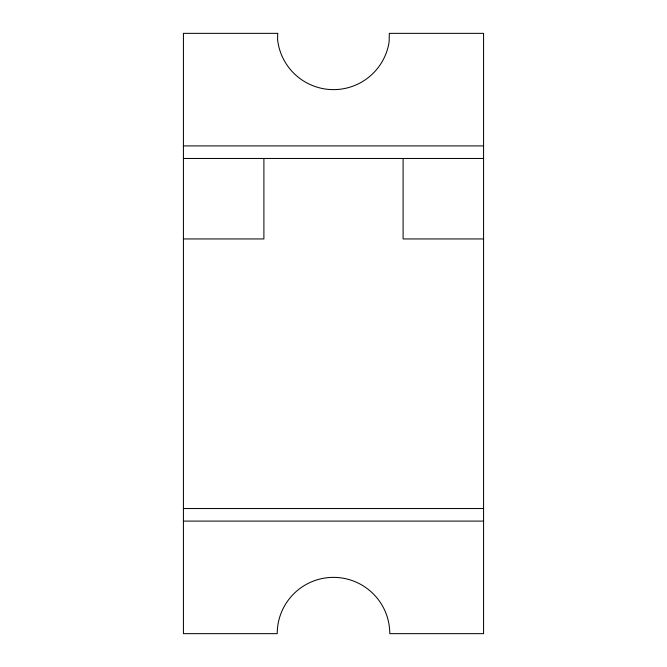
<?xml version="1.0" encoding="UTF-8"?>
<svg xmlns="http://www.w3.org/2000/svg" width="667" height="667" viewBox="0 0 667 667"><rect width="100%" height="100%" fill="white"/><g stroke="black" fill="none" stroke-linecap="round" stroke-linejoin="round"><path stroke-width="1" d="M183.425 145.906L483.575 145.906M183.425 158.463L483.575 158.463M183.425 238.944L263.899 238.944L263.899 158.463M483.575 238.944L403.101 238.944L403.101 158.463M183.425 508.537L483.575 508.537M183.425 521.094L483.575 521.094M277.697 33.35L277.58 39.661A56.278 56.278 0 0 0 389.153 41.729L389.303 33.35L483.575 33.35L483.575 633.65L389.778 633.65A56.278 56.278 0 0 0 333.5 577.372A56.278 56.278 0 0 0 277.222 633.65L183.425 633.65L183.425 33.35L277.697 33.35"/></g></svg>
